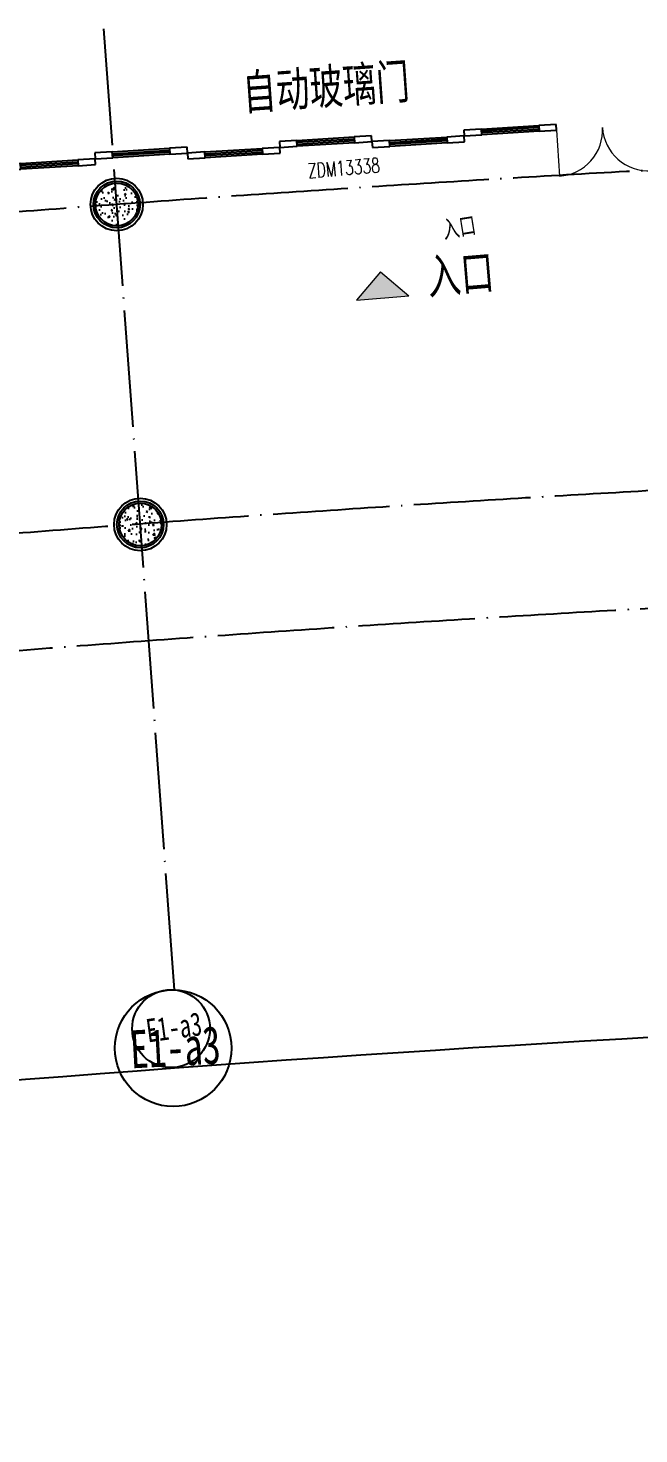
# Model space of a CAD drawing. Header units: millimetres. Extents: x 347599 to 1495443, y -100002 to 152717.
# Drawn here: x 1376909 to 1387381, y -1634 to 22462 of the extents above; entities that cross this region are included whole.
import ezdxf
from ezdxf.enums import TextEntityAlignment as Align

# ---------------------------------------------------------------- set-up
doc = ezdxf.new("R2010")
doc.units = ezdxf.units.MM
doc.header["$LTSCALE"] = 1000
doc.linetypes.add('E-RG-1F$0$$0$DOTE', pattern=[2.42, 2, -0.2, 0.02, -0.2])
doc.linetypes.add('XRE2$0$HIDDEN', pattern=[0.375, 0.25, -0.125])
doc.layers.get('0').update_dxf_attribs({"linetype": 'CONTINUOUS'})
for name, color, linetype in [('00外装饰面', 21, 'CONTINUOUS'), ('A-------', 18, 'CONTINUOUS'), ('A-SYMB-DOOR', 13, 'CONTINUOUS'), ('A—文字索引', 40, 'CONTINUOUS'), ('A—楼梯、电梯、栏杆', 50, 'CONTINUOUS'), ('A—轴线、尺寸', 1, 'CONTINUOUS'), ('A—门窗', 135, 'CONTINUOUS'), ('E1-RI-1F$0$0M-TEMP-Sxx', 101, 'CONTINUOUS'), ('I—平面—文字', 40, 'CONTINUOUS'), ('I—平面—文字（放大1：100）', 40, 'XRE2$0$HIDDEN'), ('I—平面—门', 22, 'CONTINUOUS'), ('XRE2$0$0S-COLS-HATCH-A', 8, 'CONTINUOUS'), ('轴线100', 1, 'CONTINUOUS')]:
    doc.layers.add(name, color=color, linetype=linetype)
doc.layers.add('E1-RI-1F$0$$0$A-DETL-GENF', color=3, linetype='CONTINUOUS', lineweight=5)
doc.layers.add('E1-RI-1F$0$A-DOOR', color=32, linetype='CONTINUOUS', lineweight=5)
doc.styles.add('ARIAL', font='simhei.ttf', dxfattribs={"width": 0.9})
doc.styles.add('ECADI-TXT', font='simplex.shx', dxfattribs={"bigfont": 'hztxt.shx'})
doc.styles.add('XD2008', font='simhei.ttf', dxfattribs={"width": 0.7})
pattern_1 = [(50, (-10363982.86, 6219919.24), (286.904073, -25.100854), [30, -330]), (355, (-10363982.86, 6219919.24), (-55.5005334, 300.8768535), [24, -264]), (100.4514, (-10363958.95, 6219917.15), (231.4037527, 275.775817), [25.496076, -280.456845]), (46.1842, (-10363982.86, 6219999.24), (426.896419, -66.207606), [45, -495]), (96.6356, (-10363947.3, 6219993.72), (373.865082, 389.647148), [38.244115, -420.6852]), (351.1842, (-10363982.86, 6219999.24), (373.864778, 389.64744), [36, -396]), (21, (-10363942.86, 6219979.24), (238.762821, -161.0475563), [30, -330]), (326, (-10363942.86, 6219979.24), (97.326133, 290.060018), [24, -264]), (71.4514, (-10363922.97, 6219965.82), (336.0890514, 129.0121987), [25.496076, -280.456845]), (37.5, (-10363982.86, 6219919.24), (4.8639421, 133.1575415), [0, -260.8, 0, -268, 0, -265]), (7.5, (-10363982.86, 6219919.24), (105.227815, 157.7646848), [0, -152.8, 0, -254.8, 0, -101]), (327.5, (-10364072.06, 6219919.24), (213.5289745, -9.0219487), [0, -100, 0, -312, 0, -414]), (317.5, (-10364112.06, 6219919.24), (233.2744677, 40.041993), [0, -130, 0, -207.2, 0, -294])]

# ---------------------------------------------------------------- blocks, each defined once
blk = doc.blocks.new('E1-RI-1F$0$HANGER_DOORS5_-_HANGER_DOO')
at = {"layer": 'A—门窗'}
for p, q in [((62162, 29859), (62148, 29760)), ((62148, 29760), (62445, 29717)), ((62459, 29816), (62162, 29859)), ((62445, 29717), (62459, 29816)), ((63419, 29575), (62445, 29717)), ((62454, 29779), (62450, 29754)), ((62450, 29754), (63425, 29612)), ((63428, 29637), (62454, 29779)), ((62459, 29816), (63434, 29674)), ((63434, 29674), (63419, 29575)), ((63730, 29631), (63434, 29674)), ((63419, 29575), (63716, 29532)), ((63425, 29612), (63428, 29637)), ((63716, 29532), (63730, 29631)), ((65299, 29402), (65284, 29303)), ((65596, 29359), (65299, 29402)), ((65284, 29303), (65581, 29260)), ((65581, 29260), (65596, 29359)), ((66556, 29118), (65581, 29260)), ((65590, 29322), (65587, 29297)), ((65587, 29297), (66561, 29156)), ((66565, 29180), (65590, 29322)), ((65596, 29359), (66570, 29217)), ((66570, 29217), (66556, 29118)), ((66561, 29156), (66565, 29180)), ((66867, 29174), (66570, 29217)), ((66853, 29075), (66867, 29174)), ((66556, 29118), (66853, 29075))]:
    blk.add_line(p, q, dxfattribs=at)
blk = doc.blocks.new('E1-RI-1F$0$MRY_CW-DOOR-2_ALUMINUM_-_3')
at = {"layer": 'E1-RI-1F$0$A-DOOR'}
for p, q in [((-824, -13), (-824, -834)), ((824, -13), (824, -840))]:
    blk.add_line(p, q, dxfattribs=at)
for centre, radius, start, end in [((-824, -13), 821, 270, 0), ((824, -13), 827, 180, 270)]:
    blk.add_arc(centre, radius, start, end, dxfattribs=at)
blk = doc.blocks.new('E1-RI-1F$0$ewq')
at = {"layer": 'E1-RI-1F$0$$0$A-DETL-GENF', "linetype": 'Continuous'}
blk.add_hatch(color=1, dxfattribs=at).paths.add_polyline_path([(11743255, -6204490.5), (11743855, -6204490.5), (11743555, -6204190.5)])
at = {"layer": 'E1-RI-1F$0$$0$A-DETL-GENF', "color": 1, "linetype": 'Continuous'}
for p, q in [((11743555, -6204190.5), (11743255, -6204490.5)), ((11743555, -6204190.5), (11743855, -6204490.5)), ((11743255, -6204490.5), (11743855, -6204490.5))]:
    blk.add_line(p, q, dxfattribs=at)
blk = doc.blocks.new('ECADI-TAG-DOOR')

msp = doc.modelspace()

# ---------------------------------------------------------------- hatches: boundary and pattern name
at = {"layer": 'A-------'}
h = msp.add_hatch(color=256, dxfattribs=at)
edge = h.paths.add_edge_path()
edge.add_arc((1378429.2, 19439.2), 400, 0, 360)
edge = h.paths.add_edge_path(flags=17)
edge.add_arc((1378429.2, 19439.2), 365, 0, 360)
h = msp.add_hatch(color=256, dxfattribs=at)
edge = h.paths.add_edge_path()
edge.add_arc((1378832.9, 13954), 400, 0, 360)
edge = h.paths.add_edge_path(flags=17)
edge.add_arc((1378832.9, 13954), 365, 0, 360)
at = {"layer": 'XRE2$0$0S-COLS-HATCH-A'}
h = msp.add_hatch(dxfattribs=at)
h.set_pattern_fill('AR-CONC', color=256, scale=40, style=0)
h.set_pattern_definition(pattern_1)
edge = h.paths.add_edge_path()
edge.add_arc((1378429.2, 19439.2), 365, 0, 360)
h = msp.add_hatch(dxfattribs=at)
h.set_pattern_fill('AR-CONC', color=256, scale=40, style=0)
h.set_pattern_definition(pattern_1)
edge = h.paths.add_edge_path()
edge.add_arc((1378832.9, 13954), 365, 0, 360)

# ---------------------------------------------------------------- linework, layer by layer
for centre, radius in [((1378429.2, 19439.2, 0), 400), ((1378429.2, 19439.2, 0), 365), ((1378832.9, 13954, 0), 400), ((1378832.9, 13954, 0), 365)]:
    msp.add_circle(centre, radius)
at = {"layer": '00外装饰面', "linetype": 'ByBlock', "ltscale": 5}
for centre in [(1378428.6, 19439.2), (1378832.3, 13954)]:
    msp.add_circle(centre, 450, dxfattribs=at)
at = {"layer": 'A—楼梯、电梯、栏杆'}
msp.add_arc((1414285.7, -470051.1), 475962.8, 90.344669, 100.215985, dxfattribs=at)
at = {"layer": 'A—轴线、尺寸', "linetype": 'E-RG-1F$0$$0$DOTE'}
msp.add_line((1379418.6, 5975.5), (1377169.7, 36578.3), dxfattribs=at)
at = {"layer": 'A—轴线、尺寸', "linetype": 'ByBlock'}
msp.add_circle((1379395.6, 4977.1), 1000, dxfattribs=at)
at = {"layer": 'A—轴线、尺寸', "linetype": 'E-RG-1F$0$$0$DOTE'}
for radius, start, end in [(495000, 90.381865, 98.026074), (487500, 90.131059, 98.027565)]:
    msp.add_arc((1414706.3, -474229.7), radius, start, end, dxfattribs=at)
at = {"layer": 'A—门窗'}
for p, q in [((1384679.7, 20732.8), (1384380.2, 20714.2)), ((1384679.7, 20732.8), (1385662.6, 20793.6)), ((1384685.9, 20633), (1384679.7, 20732.8)), ((1385664.9, 20756.2), (1384682, 20695.3)), ((1384683.5, 20670.4), (1385666.5, 20731.2)), ((1385962, 20812.1), (1385662.6, 20793.6)), ((1385662.6, 20793.6), (1385668.8, 20693.8)), ((1385666.5, 20731.2), (1385664.9, 20756.2)), ((1385968.2, 20712.3), (1385962, 20812.1)), ((1381516.1, 20537), (1381216.7, 20518.5)), ((1381216.7, 20518.5), (1381222.9, 20418.7)), ((1381516.1, 20537), (1382499, 20597.8)), ((1381522.3, 20437.2), (1381516.1, 20537)), ((1382501.4, 20560.4), (1381518.4, 20499.6)), ((1381518.4, 20499.6), (1381520, 20474.6)), ((1381520, 20474.6), (1382502.9, 20535.5)), ((1382505.2, 20498), (1381522.3, 20437.2)), ((1382798.5, 20616.4), (1382499, 20597.8)), ((1382499, 20597.8), (1382505.2, 20498)), ((1382502.9, 20535.5), (1382501.4, 20560.4)), ((1382505.2, 20498), (1382804.6, 20516.6)), ((1382804.6, 20516.6), (1382798.5, 20616.4)), ((1383104.1, 20535.1), (1382804.6, 20516.6)), ((1382804.6, 20516.6), (1382810.8, 20416.7)), ((1383104.1, 20535.1), (1384087, 20595.9)), ((1383110.3, 20435.3), (1383104.1, 20535.1)), ((1384089.3, 20558.5), (1383106.4, 20497.7)), ((1383106.4, 20497.7), (1383107.9, 20472.7)), ((1383107.9, 20472.7), (1384090.9, 20533.5)), ((1384093.2, 20496.1), (1383110.3, 20435.3)), ((1384386.4, 20614.4), (1384087, 20595.9)), ((1384087, 20595.9), (1384093.2, 20496.1)), ((1384090.9, 20533.5), (1384089.3, 20558.5)), ((1384093.2, 20496.1), (1384392.6, 20514.6)), ((1384380.2, 20714.2), (1384386.4, 20614.4)), ((1384386.4, 20614.4), (1384685.9, 20633)), ((1384392.6, 20514.6), (1384386.4, 20614.4)), ((1384682, 20695.3), (1384683.5, 20670.4)), ((1385668.8, 20693.8), (1384685.9, 20633)), ((1385668.8, 20693.8), (1385968.2, 20712.3)), ((1378352.6, 20341.2), (1378053.1, 20322.7)), ((1378053.1, 20322.7), (1378059.3, 20222.9)), ((1378059.3, 20222.9), (1378358.8, 20241.4)), ((1378352.6, 20341.2), (1379335.5, 20402.1)), ((1378358.8, 20241.4), (1378352.6, 20341.2)), ((1379337.8, 20364.6), (1378354.9, 20303.8)), ((1378354.9, 20303.8), (1378356.4, 20278.9)), ((1378356.4, 20278.9), (1379339.4, 20339.7)), ((1379341.7, 20302.3), (1378358.8, 20241.4)), ((1379634.9, 20420.6), (1379335.5, 20402.1)), ((1379335.5, 20402.1), (1379341.7, 20302.3)), ((1379339.4, 20339.7), (1379337.8, 20364.6)), ((1379341.7, 20302.3), (1379641.1, 20320.8)), ((1379641.1, 20320.8), (1379634.9, 20420.6)), ((1381222.9, 20418.7), (1381522.3, 20437.2)), ((1382810.8, 20416.7), (1383110.3, 20435.3))]:
    msp.add_line(p, q, dxfattribs=at)
at = {"layer": '轴线100', "linetype": 'E-RG-1F$0$$0$DOTE'}
msp.add_line((1379418.6, 5975.5), (1377169.7, 36578.3), dxfattribs=at)
at = {"layer": '轴线100', "linetype": 'ByBlock'}
msp.add_circle((1379359.8, 5311.4), 666.7, dxfattribs=at)
at = {"layer": '轴线100', "linetype": 'E-RG-1F$0$$0$DOTE'}
for centre, radius, start, end in [((1414706.3, -474229.7), 495000, 90.381865, 98.026074), ((1415420.8, -479683.1), 495000, 90.381865, 98.026074), ((1414706.3, -474229.7), 487500, 90.131059, 98.027565)]:
    msp.add_arc(centre, radius, start, end, dxfattribs=at)

# ---------------------------------------------------------------- block references
at = {"layer": 'A-SYMB-DOOR'}
ref = msp.add_blockref('ECADI-TAG-DOOR', (1383239.2, 19285.1), dxfattribs=dict(at, xscale=100.0000000022704, yscale=100.0000000022704, zscale=100.0000000022704, rotation=4.791541764257084))
ref.add_attrib('门窗主编号1', 'ZDM13338', dxfattribs={"height": 250, "rotation": 4.79154, "style": 'ECADI-TXT', "width": 0.7}).set_placement((1382949.1, 19991.8), align=Align.RIGHT)
at = {"layer": 'A—门窗', "rotation": 11.82305366040574}
msp.add_blockref('E1-RI-1F$0$HANGER_DOORS5_-_HANGER_DOO', (1321752, -21836.9), dxfattribs=at)
at = {"layer": 'E1-RI-1F$0$0M-TEMP-Sxx', "xscale": 1.499999999999995, "yscale": 1.5, "zscale": 1.5, "rotation": 4.747940275096026}
msp.add_blockref('E1-RI-1F$0$ewq', (-16942237, 7834574.5), dxfattribs=at)
at = {"layer": 'I—平面—门', "xscale": 0.9606060606060608, "yscale": 0.9606060606060608, "zscale": 0.9606060606060608, "rotation": 3.541098790374632}
msp.add_blockref('E1-RI-1F$0$MRY_CW-DOOR-2_ALUMINUM_-_3', (1386757.7, 20773.4), dxfattribs=at)

# ---------------------------------------------------------------- texts
at = {"layer": 'A—文字索引', "style": 'ARIAL', "width": 0.7}
msp.add_text('E1-a3', height=650, rotation=3.10524, dxfattribs=at).set_placement((1379433.2, 4997), align=Align.MIDDLE_CENTER)
at = {"layer": 'I—平面—文字', "linetype": 'ByBlock', "style": 'XD2008', "width": 0.7}
for s, rotation, p in [('自动玻璃门', 4.08292, (1380608.7, 21056.8, 0)), ('入口', 4.74794, (1383775.8, 17899.6))]:
    msp.add_text(s, height=600, rotation=rotation, dxfattribs=at).set_placement(p)
at = {"layer": 'I—平面—文字（放大1：100）', "linetype": 'ByBlock', "style": 'XD2008', "width": 0.7}
msp.add_text('入口', height=300, rotation=9.15842, dxfattribs=at).set_placement((1384039.7, 18855.9, 0))
at = {"layer": '轴线100', "color": 40, "style": 'ARIAL', "width": 0.7}
msp.add_text('E1-a3', height=400, rotation=7.78334, dxfattribs=at).set_placement((1379409.9, 5338), align=Align.MIDDLE_CENTER)

doc.saveas('drawing.dxf')
